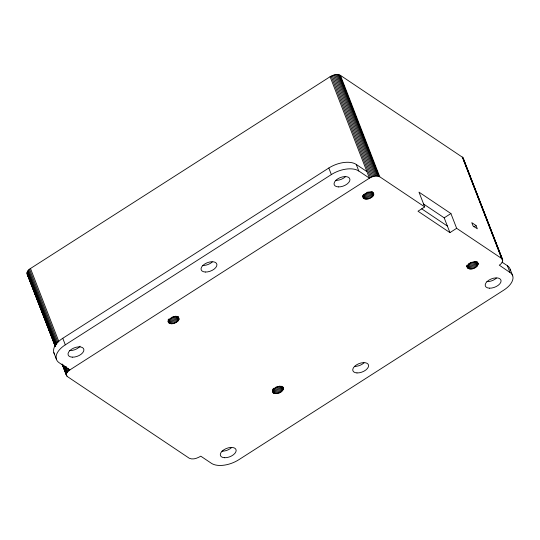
<?xml version="1.0" encoding="UTF-8"?>
<svg xmlns="http://www.w3.org/2000/svg" width="540" height="540" viewBox="0 0 540 540"><rect width="100%" height="100%" fill="white"/><g stroke="black" fill="none" stroke-linecap="round" stroke-linejoin="round"><path stroke-width="0.81" d="M178.963 319.491C178.706 314.138 169.587 317.183 168.298 320.902C168.548 326.255 177.674 323.217 178.963 319.491L177.768 316.406M283.318 388.105C280.564 384.345 271.505 387.902 272.835 392.6C276.392 395.53 285.424 391.655 282.717 386.566M373.714 194.859C373.464 189.506 364.338 192.544 363.049 196.263C363.299 201.623 372.425 198.578 373.714 194.859L372.519 191.774M466.702 265.889C467.917 272.43 480.688 267.59 477.468 261.927M66.562 375.611C65.678 373.207 67.999 371.075 69.842 369.927L369.441 178.153C372.445 176.384 376.461 175.075 379.762 176.796L424.717 206.915L418.001 211.214L449.928 232.612L456.644 228.312L501.599 258.437C504.326 260.496 501.458 263.986 499.284 265.16L511.171 273.314A20.871 11.212 -21.2 0 1 512.939 278.856L512.521 280.449A20.871 11.212 -21.2 0 1 503.766 290.135L238.856 459.695A20.871 11.212 -21.2 0 1 211.424 463.313L200.786 456.185C197.451 458.116 193.097 460.026 189.324 458.278L67.487 376.637L66.562 375.611L62.296 364.601M55.276 346.518L27.216 274.185C26.332 271.775 28.647 269.642 30.49 268.495L330.095 76.727C333.099 74.952 337.122 73.636 340.423 75.364L462.8 157.478L502.517 259.463M54.452 353.983A20.871 11.252 -21.2 0 1 62.762 338.283L328.813 168.021A20.871 11.246 -21.2 0 1 356.252 164.437L366.91 171.599L369.441 178.153L358.789 170.998L356.252 164.437M69.842 369.927L59.184 362.758A20.871 11.252 -21.2 0 1 65.306 344.837L331.351 174.575A20.871 11.246 -21.2 0 1 358.789 170.998M423.374 203.884L444.197 217.836L450.913 213.543L456.644 228.312M474.026 226.807L476.044 225.518L477.313 228.798L473.054 225.95L471.785 222.662L476.044 225.518M450.913 213.543L418.986 192.146L424.717 206.915M502.058 262.163L507.384 265.727A20.871 11.212 -21.2 0 1 510.455 270.736M421.7 208.838L447.383 226.044M27.216 274.185L55.357 346.288M478.069 263.473C475.24 259.875 467.336 262.96 467.296 267.435M62.762 338.283L65.306 344.837M53.838 352.64L56.383 359.201M510.179 269.278L512.723 275.839M507.384 265.727L509.915 272.255M463.185 158.031L502.72 260.098M462.8 157.478L502.139 258.91M463.705 160.144L468.281 171.936M468.889 173.509L482.308 208.103M482.915 209.675L496.334 244.276M496.942 245.849L499.075 251.35M499.689 252.923L502.733 260.786M462.254 157.005L501.599 258.437M477.549 262.541L478.15 264.087M476.82 261.664L478.022 264.749M476.186 261.583L477.684 265.444M475.355 261.502L477.158 266.132M474.356 261.394L476.456 266.8M473.513 262.008L475.612 267.415M472.554 262.548L474.653 267.955M471.224 262.217L473.62 268.394M470.158 262.548L472.554 268.724M469.395 263.52L471.488 268.927M468.376 263.594L470.468 269.001M468.038 265.072L469.537 268.934M467.228 264.87L468.727 268.731M467.168 266.092L468.065 268.407M466.688 265.653L467.586 267.968M444.197 217.836L449.928 232.612M340.423 75.364L379.762 176.796M339.714 74.999L379.053 176.431M338.87 74.736L378.209 176.168M337.912 74.588L377.251 176.02M336.859 74.561L376.198 175.993M335.738 74.655L375.077 176.081M334.577 74.864L373.916 176.297M333.403 75.181L372.742 176.614M332.242 75.607L371.588 177.039M331.135 76.127L370.481 177.559M330.095 76.727L366.91 171.599M373.248 192.652L373.849 194.197M371.885 191.693L373.383 195.554M371.054 191.612L372.85 196.243M370.352 192.274L372.155 196.911M369.212 192.119L371.311 197.525M367.956 191.882L370.352 198.065M366.923 192.328L369.32 198.504M366.154 193.428L368.246 198.835M365.087 193.631L367.187 199.037M364.372 194.474L366.167 199.112M363.44 194.407L365.236 199.044M363.224 195.757L364.426 198.841M362.563 195.426L363.764 198.518M362.684 196.533L363.285 198.079M328.813 168.021L331.351 174.575M282.798 387.173L283.399 388.719M282.366 387.065L283.264 389.387M281.435 386.215L282.933 390.076M280.604 386.134L282.406 390.771M279.605 386.026L281.704 391.433M278.762 386.64L280.861 392.047M277.506 386.411L279.902 392.587M276.473 386.849L278.87 393.032M275.407 387.18L277.803 393.356M274.637 388.159L276.737 393.565M273.625 388.226L275.717 393.633M272.99 388.935L274.786 393.565M272.477 389.509L273.976 393.37M272.416 390.724L273.314 393.039M178.193 316.514L179.091 318.829M177.127 316.325L178.625 320.186M176.303 316.244L178.099 320.875M175.304 316.136L177.404 321.543M174.46 316.75L176.553 322.157M173.205 316.521L175.601 322.697M172.172 316.96L174.569 323.143M171.403 318.06L173.495 323.467M170.336 318.269L172.436 323.676M169.621 319.106L171.416 323.744M168.689 319.046L170.485 323.676M168.176 319.613L169.675 323.48M168.116 320.834L169.013 323.15M167.933 321.165L168.527 322.711M30.49 268.495L58.779 341.408M29.518 269.15L57.888 342.272M67.952 368.219L68.864 370.582M28.701 269.865L57.065 342.988M66.218 366.579L68.047 371.297M28.026 270.614L56.707 344.527M65.246 366.545L67.385 372.046M27.513 271.37L55.877 344.493M64.112 365.722L66.859 372.803M27.162 272.126L55.829 346.039M63.153 364.912L66.508 373.558M29.673 279.14L31.192 283.075M32.414 286.22L33.332 288.576M37.294 298.796L38.212 301.158M43.7 315.313L45.225 319.241M46.447 322.387L47.358 324.743M51.32 334.969L52.238 337.325M63.221 365.634L64.132 367.99M65.353 371.135L66.265 373.498M27 272.862L55.37 345.985M62.687 364.851L66.346 374.288M62.674 365.162L66.947 376.164M27.02 273.55L55.384 346.673M62.093 363.974L66.366 374.976M463.381 158.666L463.401 159.354M80.123 346.214A8.35 4.502 -21.1 0 1 69.734 350.588M212.294 261.961A8.35 4.502 -21.1 0 1 202.75 265.457M345.323 176.843A8.35 4.502 -21.1 0 1 335.779 180.34M231.518 447.653A8.35 4.489 -21.2 0 1 221.981 451.163M363.98 362.887A8.35 4.489 -21.2 0 1 354.443 366.39M496.442 278.113A8.35 4.489 -21.2 0 1 486.905 281.624M338.317 186.901A8.35 4.502 -21.1 0 0 349.947 179.456A8.35 4.502 -21.1 0 0 337.736 178.875A8.35 4.502 -21.1 0 0 338.317 186.901M205.294 272.032A8.35 4.502 -21.1 0 0 216.925 264.587A8.35 4.502 -21.1 0 0 204.721 264.013A8.35 4.502 -21.1 0 0 205.294 272.032M72.279 357.163A8.35 4.502 -21.1 0 0 83.909 349.718A8.35 4.502 -21.1 0 0 71.699 349.144A8.35 4.502 -21.1 0 0 72.279 357.163M489.449 288.178A8.35 4.489 -21.2 0 0 501.08 280.733A8.35 4.489 -21.2 0 0 488.876 280.172A8.35 4.489 -21.2 0 0 489.449 288.178M356.981 372.931A8.35 4.489 -21.2 0 0 368.611 365.486A8.35 4.489 -21.2 0 0 356.413 364.932A8.35 4.489 -21.2 0 0 356.981 372.931M224.532 457.724A8.35 4.489 -21.2 0 0 236.162 450.279A8.35 4.489 -21.2 0 0 223.958 449.726A8.35 4.489 -21.2 0 0 224.532 457.724"/></g></svg>
